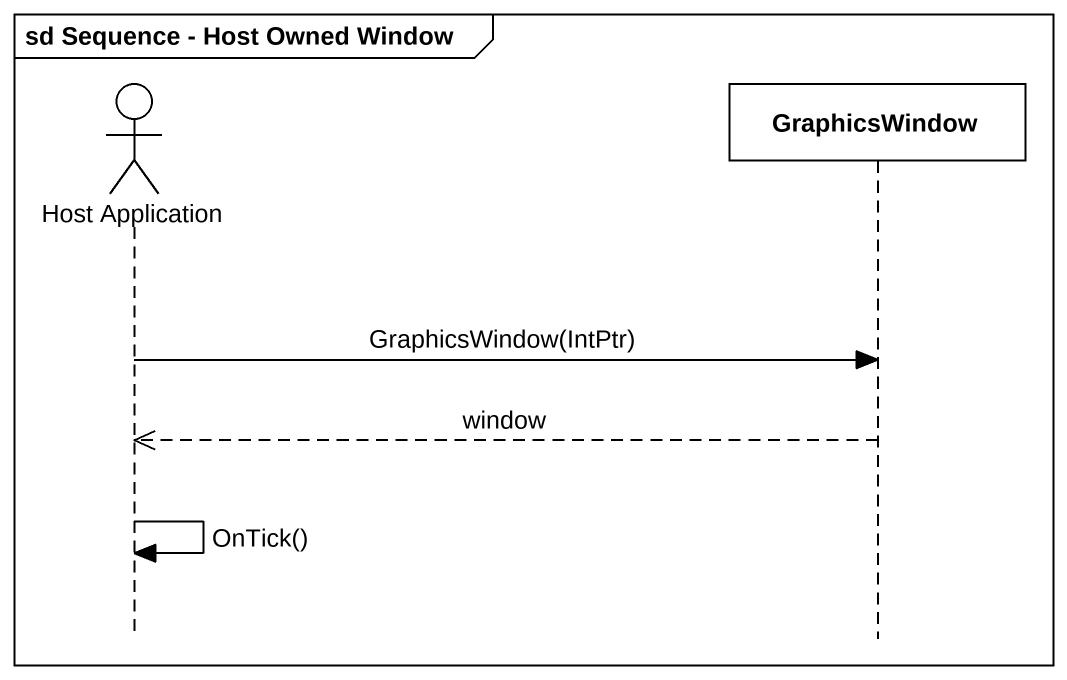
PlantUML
@startuml
mainframe sd Sequence - Host Owned Window
hide footbox
actor "Host Application" as Host_Application
participant GraphicsWindow

Host_Application -> GraphicsWindow : GraphicsWindow(IntPtr)
GraphicsWindow -->> Host_Application : window
Host_Application -> Host_Application : OnTick()
@enduml
